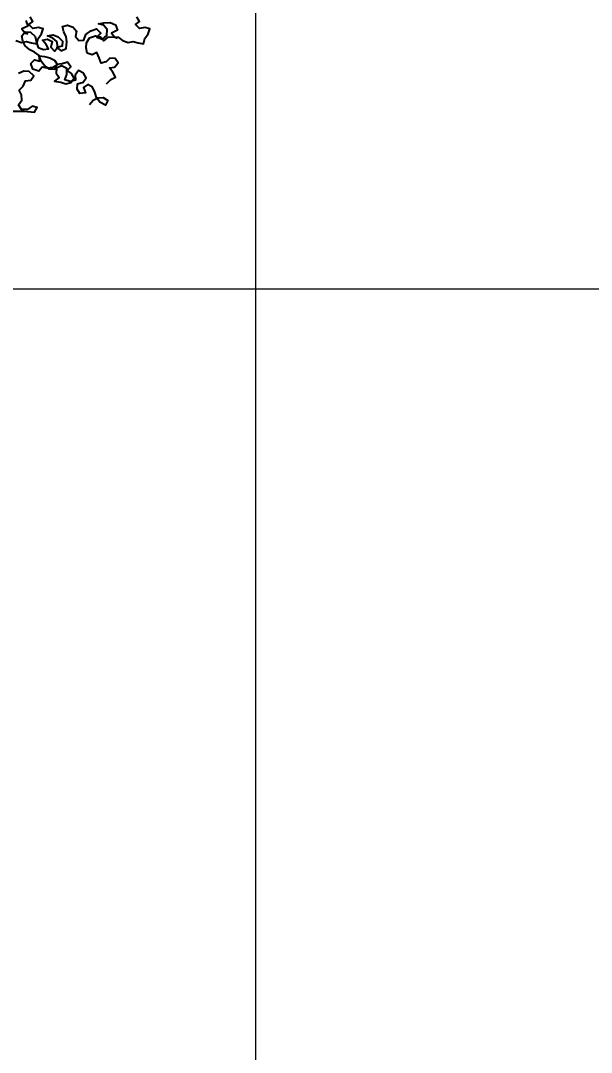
# Model space of a CAD drawing. Header units: millimetres. Extents: x 684983 to 685377, y 990360 to 990509.
# Drawn here: x 685205.505 to 685206.652, y 990426.504 to 990428.578 of the extents above; entities that cross this region are included whole.
import ezdxf

# ---------------------------------------------------------------- set-up
doc = ezdxf.new("R2010")
doc.units = ezdxf.units.MM
doc.header["$PDMODE"] = 35
doc.header["$PDSIZE"] = 0.2
doc.layers.add('dim', color=7, linetype='Continuous')
doc.layers.add('MAHAGONY', color=7, linetype='Continuous')
doc.layers.add('grid', color=8, linetype='Continuous', lineweight=9)
doc.styles.add('DIM', font='ARIALN.TTF', dxfattribs={"width": 0.8, "height": 1})
doc.dimstyles.get("Standard").update_dxf_attribs({"dimtxt": 1, "dimasz": 0.18, "dimexe": 0.18, "dimexo": 0.0625, "dimgap": 0.09, "dimtad": 0, "dimrnd": 0.05, "dimzin": 0, "dimdsep": 46, "dimtxsty": 'DIM', "dimcen": 0.09, "dimse1": 1, "dimse2": 1, "dimsd1": 1, "dimsd2": 1, "dimadec": 0, "dimazin": 0, "dimtfac": 1, "dimtix": 1, "dimtofl": 0, "dimtmove": 2, "dimatfit": 3, "dimfxl": 0, "dimtolj": 1, "dimtzin": 0, "dimarcsym": 0})

# ---------------------------------------------------------------- blocks, each defined once
blk = doc.blocks.new('*D55')
at = {"layer": 'Defpoints', "color": 0, "transparency": 16777216}
for p in [(685208.7645, 990433.898), (685205.9175, 990423.491), (685206.7643, 990423.2593)]:
    blk.add_point(p, dxfattribs=at)
at = {"layer": 'dim', "color": 0, "transparency": 16777216, "insert": (685208.1878, 990428.4628), "char_height": 1, "attachment_point": 5, "rotation": 74.7002, "style": 'DIM'}
blk.add_mtext('\\A1;10.80', dxfattribs=at)
blk = doc.blocks.new('TREE30')
at = {"color": 3, "flags": 128}
for points in [[(0.6346, 2.0887), (0.6466, 2.0847), (0.6576, 2.0867), (0.6686, 2.0837), (0.6796, 2.0817), (0.6826, 2.0928), (0.6896, 2.1028), (0.6936, 2.1138), (0.6826, 2.1168), (0.6716, 2.1148), (0.6626, 2.1228), (0.6716, 2.1298), (0.6655, 2.1398)], [(0.8299, 1.9956), (0.8389, 2.0046), (0.8489, 2.0096), (0.8429, 2.0206), (0.8359, 2.0296), (0.8469, 2.0316), (0.8549, 2.0407), (0.8479, 2.0497), (0.8368, 2.0507), (0.8288, 2.0426), (0.8178, 2.0396), (0.8138, 2.0516), (0.8088, 2.0626), (0.7988, 2.0576), (0.7878, 2.0616), (0.7858, 2.0726), (0.7868, 2.0836), (0.7928, 2.0946), (0.8058, 2.0987), (0.8168, 2.0967), (0.8238, 2.0877), (0.8328, 2.0957), (0.8438, 2.0967), (0.8548, 2.0957), (0.8638, 2.0887), (0.8758, 2.0847), (0.8869, 2.0867), (0.8979, 2.0837), (0.9089, 2.0817), (0.9119, 2.0928), (0.9189, 2.1028), (0.9229, 2.1138), (0.9118, 2.1168), (0.9008, 2.1148), (0.8918, 2.1228), (0.9008, 2.1298), (0.8948, 2.1398)], [(0.6565, 2.1318), (0.6606, 2.1198), (0.6476, 2.1137), (0.6546, 2.1047), (0.6606, 2.1027)], [(0.7932, 1.9514), (0.8012, 1.9604), (0.8112, 1.9654), (0.8223, 1.9665), (0.8323, 1.9595), (0.8273, 1.9494), (0.8153, 1.9564), (0.8082, 1.9664), (0.8042, 1.9774), (0.7992, 1.9884), (0.7892, 1.9944), (0.7802, 1.9874), (0.7842, 1.9764), (0.7722, 1.9744), (0.7662, 1.9844), (0.7672, 1.9954), (0.7792, 1.9994), (0.7862, 2.0085), (0.7802, 2.0185), (0.7692, 2.0245), (0.7622, 2.0144), (0.7632, 2.0034), (0.7512, 2.0004), (0.7401, 2.0044), (0.7441, 2.0154), (0.7441, 2.0284), (0.7331, 2.0344), (0.7221, 2.0294), (0.7211, 2.0184), (0.7281, 2.0094), (0.7181, 2.0014), (0.7311, 1.9994), (0.7422, 1.9954), (0.7532, 1.9984), (0.7602, 2.0074), (0.7541, 2.0174), (0.7451, 2.0244), (0.7531, 2.0324), (0.7461, 2.0424), (0.7341, 2.0384), (0.7221, 2.0374), (0.7181, 2.0264), (0.7071, 2.0274), (0.6971, 2.0334), (0.6891, 2.0444), (0.6851, 2.0554), (0.6961, 2.0544), (0.7081, 2.0514), (0.7181, 2.0464), (0.7241, 2.0364), (0.7141, 2.0304), (0.7021, 2.0294), (0.6911, 2.0314), (0.6841, 2.0224), (0.6711, 2.0274), (0.6671, 2.0394), (0.6751, 2.0474), (0.6861, 2.0444), (0.6851, 2.0564), (0.675, 2.0634), (0.665, 2.0684), (0.655, 2.0774), (0.65, 2.0874), (0.648, 2.0984), (0.655, 2.1074), (0.666, 2.1064), (0.676, 2.0974), (0.679, 2.0844), (0.683, 2.0734), (0.694, 2.0694), (0.7051, 2.0704), (0.7, 2.0804), (0.692, 2.0894), (0.703, 2.0914), (0.713, 2.0865), (0.7101, 2.0744), (0.7181, 2.0654), (0.7251, 2.0745), (0.7231, 2.0865), (0.714, 2.0935), (0.703, 2.0985), (0.715, 2.1005), (0.726, 2.0965), (0.7351, 2.0875), (0.7341, 2.0765), (0.7231, 2.0735), (0.7321, 2.0665), (0.7431, 2.0715), (0.7441, 2.0855), (0.7431, 2.0965), (0.738, 2.1075), (0.735, 2.1185), (0.746, 2.1215), (0.7581, 2.1175), (0.7651, 2.1085), (0.7631, 2.0975), (0.7701, 2.0885), (0.7811, 2.0895), (0.7851, 2.1015), (0.7961, 2.1095), (0.8081, 2.1136), (0.8171, 2.1046), (0.8091, 2.0955), (0.8211, 2.0916), (0.8301, 2.0996), (0.8311, 2.1126), (0.8231, 2.1216), (0.8121, 2.1246), (0.8241, 2.1266), (0.8371, 2.1276), (0.8491, 2.1226), (0.8531, 2.1106), (0.8401, 2.1046), (0.8472, 2.0956), (0.8532, 2.0936)], [(0.6157, 1.9366), (0.6527, 1.9366), (0.6747, 1.9346), (0.6807, 1.9446), (0.6697, 1.9476), (0.6597, 1.9406), (0.6467, 1.9406), (0.6407, 1.9506), (0.6477, 1.9606), (0.6467, 1.9716), (0.6417, 1.9816), (0.6507, 1.9906), (0.6557, 2.0017), (0.6667, 2.0037), (0.6737, 2.0127), (0.6636, 2.0217), (0.6516, 2.0227), (0.6406, 2.0177)]]:
    blk.add_lwpolyline(points, dxfattribs=at)

msp = doc.modelspace()

# ---------------------------------------------------------------- linework, layer by layer
at = {"layer": 'grid'}
for p, q in [((685205.9771, 990509.1548), (685205.9771, 990370.8996)), ((685221.1591, 990428.0381), (685118.727, 990428.0381))]:
    msp.add_line(p, q, dxfattribs=at)

# ---------------------------------------------------------------- block references
at = {"layer": 'MAHAGONY', "color": 7, "xscale": 0.9355958136093464, "yscale": 0.9355958136093464, "zscale": 0.9355958136093464}
msp.add_blockref('TREE30', (685204.9015, 990426.584, 97.58), dxfattribs=at)

# ---------------------------------------------------------------- dimensions: what is measured, and where the dimension line sits
at = {"layer": 'dim'}
dim = msp.add_aligned_dim(p1=(685208.7645, 990433.898), p2=(685205.9175, 990423.491), distance=0.8779, dimstyle='Standard', dxfattribs=at)
dim.commit()
dim.dimension.update_dxf_attribs({"geometry": '*D55', "text_midpoint": (685208.1878, 990428.4628)})

doc.saveas('drawing.dxf')
